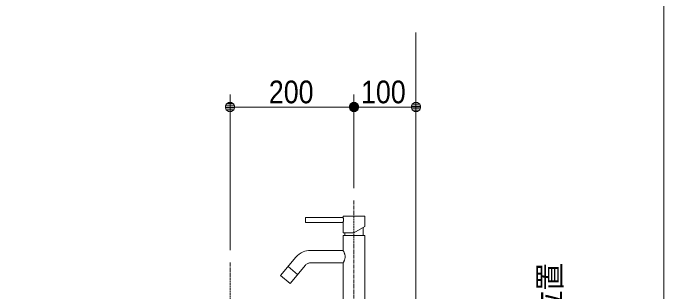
# Model space of a CAD drawing. Units: millimetres, scale not verified. Extents: x -6062 to 6062, y -3045 to 3045.
# Drawn here: x -4068 to -3018, y -1188 to -738 of the extents above; entities that cross this region are included whole.
import ezdxf
from ezdxf.enums import TextEntityAlignment as Align

# ---------------------------------------------------------------- set-up
doc = ezdxf.new("R2010")
doc.units = ezdxf.units.MM
doc.header["$LTSCALE"] = 20
doc.linetypes.add('CHAIN1', pattern=[8, 5, -1, 1, -1])
for name, color, linetype, lineweight in [('0-0_1図面枠', 7, 'Continuous', 9), ('0-1_2寸法-1', 7, 'Continuous', 9), ('0-2_0', 7, 'Continuous', 9), ('0-3_2寸法-2', 7, 'Continuous', 9), ('0-4_5ボウル・キャビネット', 7, 'Continuous', 9), ('0-7_4給排水', 7, 'Continuous', 9)]:
    doc.layers.add(name, color=color, linetype=linetype, lineweight=lineweight)
doc.styles.add('ＭＳ Ｐゴシック', font='')
doc.styles.get('ＭＳ Ｐゴシック').set_extended_font_data('MS PGothic')

# ---------------------------------------------------------------- blocks, each defined once
blk = doc.blocks.new('_Dot')
at = {"layer": '0-2_0'}
for p, q in [((-10, 0), (-20, 0)), ((9.78, 2), (-9.78, 2)), ((7.99, 6), (-7.99, 6)), ((9.16, -3.98), (-9.16, -3.98)), ((6, -7.98), (-6, -7.98))]:
    blk.add_line(p, q, dxfattribs=at)
for points in [[(10, 0), (9.92, 1.25), (9.69, 2.49), (9.3, 3.68), (8.76, 4.82), (8.09, 5.88), (7.29, 6.85), (6.37, 7.71), (5.36, 8.44), (4.26, 9.05), (3.09, 9.51), (1.87, 9.82), (0.63, 9.98), (-0.63, 9.98), (-1.87, 9.82), (-3.09, 9.51), (-4.26, 9.05), (-5.36, 8.44), (-6.37, 7.71), (-7.29, 6.85), (-8.09, 5.88), (-8.76, 4.82), (-9.3, 3.68), (-9.69, 2.49), (-9.92, 1.25), (-10, 0), (0, 0)], [(-10, 0), (-9.92, -1.25), (-9.69, -2.49), (-9.3, -3.68), (-8.76, -4.82), (-8.09, -5.88), (-7.29, -6.85), (-6.37, -7.71), (-5.36, -8.44), (-4.26, -9.05), (-3.09, -9.51), (-1.87, -9.82), (-0.63, -9.98), (0.63, -9.98), (1.87, -9.82), (3.09, -9.51), (4.26, -9.05), (5.36, -8.44), (6.37, -7.71), (7.29, -6.85), (8.09, -5.88), (8.76, -4.82), (9.3, -3.68), (9.69, -2.49), (9.92, -1.25), (10, 0), (0, 0)]]:
    blk.add_lwpolyline(points, close=True, dxfattribs=at)
blk = doc.blocks.new('グループ-9')
at = {"layer": '0-7_4給排水', "linetype": 'CHAIN1'}
blk.add_line((-38600, -22820), (-38600, -32820), dxfattribs=at)
blk = doc.blocks.new('グループ-21')
at = {"layer": '0-7_4給排水', "linetype": 'CHAIN1'}
blk.add_line((-34600, -24600), (-34600, -20820), dxfattribs=at)
at = {"layer": '0-7_4給排水'}
for p, q in [((-34300, -21686.8), (-34300, -21940)), ((-34900, -21860), (-34900, -21940)), ((-36422.2, -23204), (-36728.6, -22946.9))]:
    blk.add_line(p, q, dxfattribs=at)
blk.add_lwpolyline([(-36160, -21520), (-34950, -21520), (-34950, -21860), (-34600, -21860), (-34250.1, -21658), (-34250, -21320), (-34950, -21320), (-34950, -21360), (-36160, -21360)], close=True, dxfattribs=at)
for points in [[(-34950, -21360), (-34949.9, -21360.4), (-34949.6, -21361.6), (-34949.2, -21363.6), (-34948.6, -21366.4), (-34947.9, -21369.8), (-34947.1, -21374), (-34946.2, -21378.7), (-34945.3, -21384.1), (-34944.4, -21389.9), (-34943.5, -21396.2), (-34942.7, -21402.9), (-34942.1, -21409.9), (-34941.5, -21417.2), (-34941.1, -21424.7), (-34940.8, -21432.3), (-34940.7, -21440), (-34940.8, -21444), (-34940.8, -21448.1), (-34941.1, -21456.1), (-34941.6, -21463.9), (-34942.2, -21471.4), (-34942.9, -21478.5), (-34943.7, -21485.3), (-34944.6, -21491.5), (-34945.5, -21497.3), (-34946.4, -21502.4), (-34947.3, -21507), (-34948, -21510.9), (-34948.7, -21514.2), (-34949.3, -21516.7), (-34949.7, -21518.5), (-34949.9, -21519.6), (-34950, -21520)], [(-34250, -24040), (-34250, -23707.2), (-34250, -21940), (-34950, -21940), (-34950, -22428), (-36013.5, -22428), (-36072.6, -22430.9), (-36131.1, -22439.7), (-36188.5, -22454.1), (-36244.2, -22474.2), (-36306.6, -22504.5), (-36365.1, -22541.9), (-36420.6, -22587.3), (-36471.4, -22640.3), (-36473.1, -22642.3), (-36970.3, -23234.9), (-36663.9, -23492), (-36166.7, -22899.5), (-36150.3, -22882.1), (-36131.9, -22866.9), (-36111.9, -22853.9), (-36090.4, -22843.4), (-36071.8, -22836.7), (-36052.7, -22831.9), (-36033.2, -22829), (-36013.5, -22828), (-34950, -22828), (-34950, -23726.9), (-34950, -24040)], [(-34950, -22428), (-34949.4, -22429), (-34947.7, -22432.1), (-34944.9, -22437.2), (-34941.1, -22444.1), (-34936.5, -22452.7), (-34931.3, -22462.9), (-34925.7, -22474.6), (-34919.7, -22487.6), (-34913.7, -22501.8), (-34907.9, -22517.2), (-34902.3, -22533.7), (-34897.3, -22551.2), (-34893.1, -22569.6), (-34889.9, -22588.8), (-34887.9, -22608.5), (-34887.2, -22628.5), (-34888, -22648.6), (-34890.1, -22668.5), (-34893.4, -22687.7), (-34897.7, -22706.3), (-34902.8, -22723.9), (-34908.5, -22740.5), (-34914.4, -22755.9), (-34920.5, -22770.1), (-34926.4, -22783), (-34932, -22794.4), (-34937.1, -22804.4), (-34941.5, -22812.7), (-34945.1, -22819.3), (-34947.8, -22824.1), (-34949.4, -22827.1), (-34950, -22828)]]:
    blk.add_lwpolyline(points, dxfattribs=at)

msp = doc.modelspace()

# ---------------------------------------------------------------- linework, layer by layer
at = {"layer": '0-0_1図面枠'}
msp.add_line((-3017.5, 1750), (-3017.5, -2420), dxfattribs=at)
at = {"layer": '0-1_2寸法-1'}
for p, q in [((-3717.5, -1121), (-3717.5, -870)), ((-3517.5, -1021), (-3517.5, -870)), ((-3517.5, -1021), (-3517.5, -870)), ((-3417.5, -1021), (-3417.5, -870)), ((-3702.49, -890), (-3532.51, -890)), ((-3432.51, -890), (-3502.49, -890))]:
    msp.add_line(p, q, dxfattribs=at)
at = {"layer": '0-4_5ボウル・キャビネット'}
msp.add_lwpolyline([(-4067.5, -2020), (-3417.5, -2020), (-3417.5, -770)], dxfattribs=at)

# ---------------------------------------------------------------- block references
at = {"layer": '0-1_2寸法-1', "xscale": 0.7503418, "yscale": 0.7503418, "rotation": 180}
for p in [(-3717.5, -890), (-3517.5, -890)]:
    msp.add_blockref('_Dot', p, dxfattribs=at)
at = {"layer": '0-1_2寸法-1', "xscale": 0.7503418, "yscale": 0.7503418}
for p in [(-3517.5, -890), (-3417.5, -890)]:
    msp.add_blockref('_Dot', p, dxfattribs=at)
at = {"layer": '0-7_4給排水', "xscale": 0.05, "yscale": 0.05}
for name in ['グループ-21', 'グループ-9']:
    msp.add_blockref(name, (-1787.5, 0), dxfattribs=at)

# ---------------------------------------------------------------- texts
at = {"layer": '0-1_2寸法-1', "style": 'ＭＳ Ｐゴシック', "width": 0.9}
for s, p in [('200', (-3654.78, -894.96)), ('100', (-3506.11, -894.96))]:
    msp.add_text(s, height=36.66, dxfattribs=at).set_placement(p, align=Align.BOTTOM_LEFT)
at = {"layer": '0-3_2寸法-2', "style": 'ＭＳ Ｐゴシック', "width": 0.9}
msp.add_text('Pトラップ排水位置', height=36.69, rotation=90, dxfattribs=at).set_placement((-3172.48, -1530.42), align=Align.BOTTOM_LEFT)

doc.saveas('drawing.dxf')
